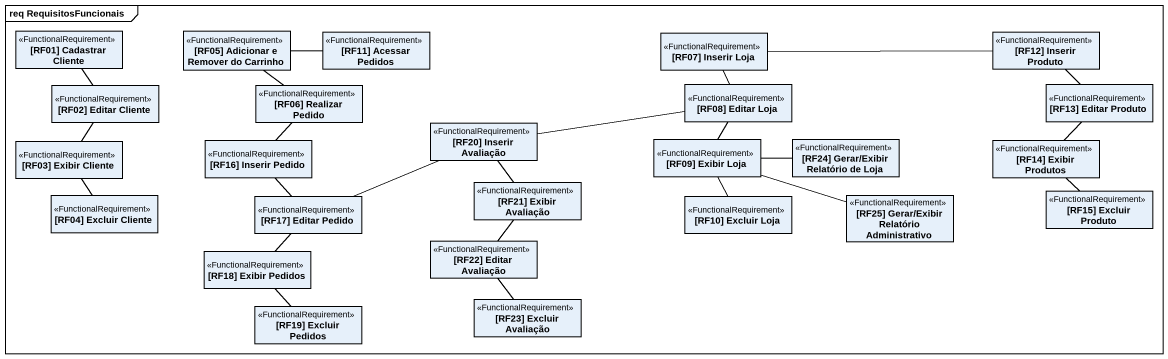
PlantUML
@startuml
mainframe req RequisitosFuncionais
hide circle
hide empty members
class "[RF01] Cadastrar Cliente" as RF01_Cadastrar_Cliente <<FunctionalRequirement>>
class "[RF05] Adicionar e Remover do Carrinho" as RF05_Adicionar_e_Remover_do <<FunctionalRequirement>>
class "[RF11] Acessar Pedidos" as RF11_Acessar_Pedidos <<FunctionalRequirement>>
class "[RF07] Inserir Loja" as RF07_Inserir_Loja <<FunctionalRequirement>>
class "[RF12] Inserir Produto" as RF12_Inserir_Produto <<FunctionalRequirement>>
class "[RF02] Editar Cliente" as RF02_Editar_Cliente <<FunctionalRequirement>>
class "[RF06] Realizar Pedido" as RF06_Realizar_Pedido <<FunctionalRequirement>>
class "[RF08] Editar Loja" as RF08_Editar_Loja <<FunctionalRequirement>>
class "[RF13] Editar Produto" as RF13_Editar_Produto <<FunctionalRequirement>>
class "[RF20] Inserir Avaliação" as RF20_Inserir_Avaliação <<FunctionalRequirement>>
class "[RF03] Exibir Cliente" as RF03_Exibir_Cliente <<FunctionalRequirement>>
class "[RF16] Inserir Pedido" as RF16_Inserir_Pedido <<FunctionalRequirement>>
class "[RF09] Exibir Loja" as RF09_Exibir_Loja <<FunctionalRequirement>>
class "[RF24] Gerar/Exibir Relatório de Loja" as RF24_Gerar_Exibir_Relatório <<FunctionalRequirement>>
class "[RF14] Exibir Produtos" as RF14_Exibir_Produtos <<FunctionalRequirement>>
class "[RF04] Excluir Cliente" as RF04_Excluir_Cliente <<FunctionalRequirement>>
class "[RF17] Editar Pedido" as RF17_Editar_Pedido <<FunctionalRequirement>>
class "[RF21] Exibir Avaliação" as RF21_Exibir_Avaliação <<FunctionalRequirement>>
class "[RF10] Excluir Loja" as RF10_Excluir_Loja <<FunctionalRequirement>>
class "[RF25] Gerar/Exibir Relatório Administrativo" as RF25_Gerar_Exibir_Relatório <<FunctionalRequirement>>
class "[RF15] Excluir Produto" as RF15_Excluir_Produto <<FunctionalRequirement>>
class "[RF22] Editar Avaliação" as RF22_Editar_Avaliação <<FunctionalRequirement>>
class "[RF18] Exibir Pedidos" as RF18_Exibir_Pedidos <<FunctionalRequirement>>
class "[RF19] Excluir Pedidos" as RF19_Excluir_Pedidos <<FunctionalRequirement>>
class "[RF23] Excluir Avaliação" as RF23_Excluir_Avaliação <<FunctionalRequirement>>
RF01_Cadastrar_Cliente -- RF02_Editar_Cliente
RF05_Adicionar_e_Remover_do -right- RF11_Acessar_Pedidos
RF05_Adicionar_e_Remover_do -- RF06_Realizar_Pedido
RF07_Inserir_Loja -right- RF12_Inserir_Produto
RF07_Inserir_Loja -- RF08_Editar_Loja
RF12_Inserir_Produto -- RF13_Editar_Produto
RF02_Editar_Cliente -- RF03_Exibir_Cliente
RF06_Realizar_Pedido -- RF16_Inserir_Pedido
RF08_Editar_Loja -- RF09_Exibir_Loja
RF13_Editar_Produto -- RF14_Exibir_Produtos
RF20_Inserir_Avaliação -right- RF08_Editar_Loja
RF20_Inserir_Avaliação -left- RF17_Editar_Pedido
RF20_Inserir_Avaliação -- RF21_Exibir_Avaliação
RF03_Exibir_Cliente -- RF04_Excluir_Cliente
RF16_Inserir_Pedido -- RF17_Editar_Pedido
RF09_Exibir_Loja -right- RF24_Gerar_Exibir_Relatório
RF09_Exibir_Loja -- RF10_Excluir_Loja
RF09_Exibir_Loja -right- RF25_Gerar_Exibir_Relatório
RF14_Exibir_Produtos -- RF15_Excluir_Produto
RF17_Editar_Pedido -- RF18_Exibir_Pedidos
RF21_Exibir_Avaliação -- RF22_Editar_Avaliação
RF22_Editar_Avaliação -- RF23_Excluir_Avaliação
RF18_Exibir_Pedidos -- RF19_Excluir_Pedidos
@enduml
